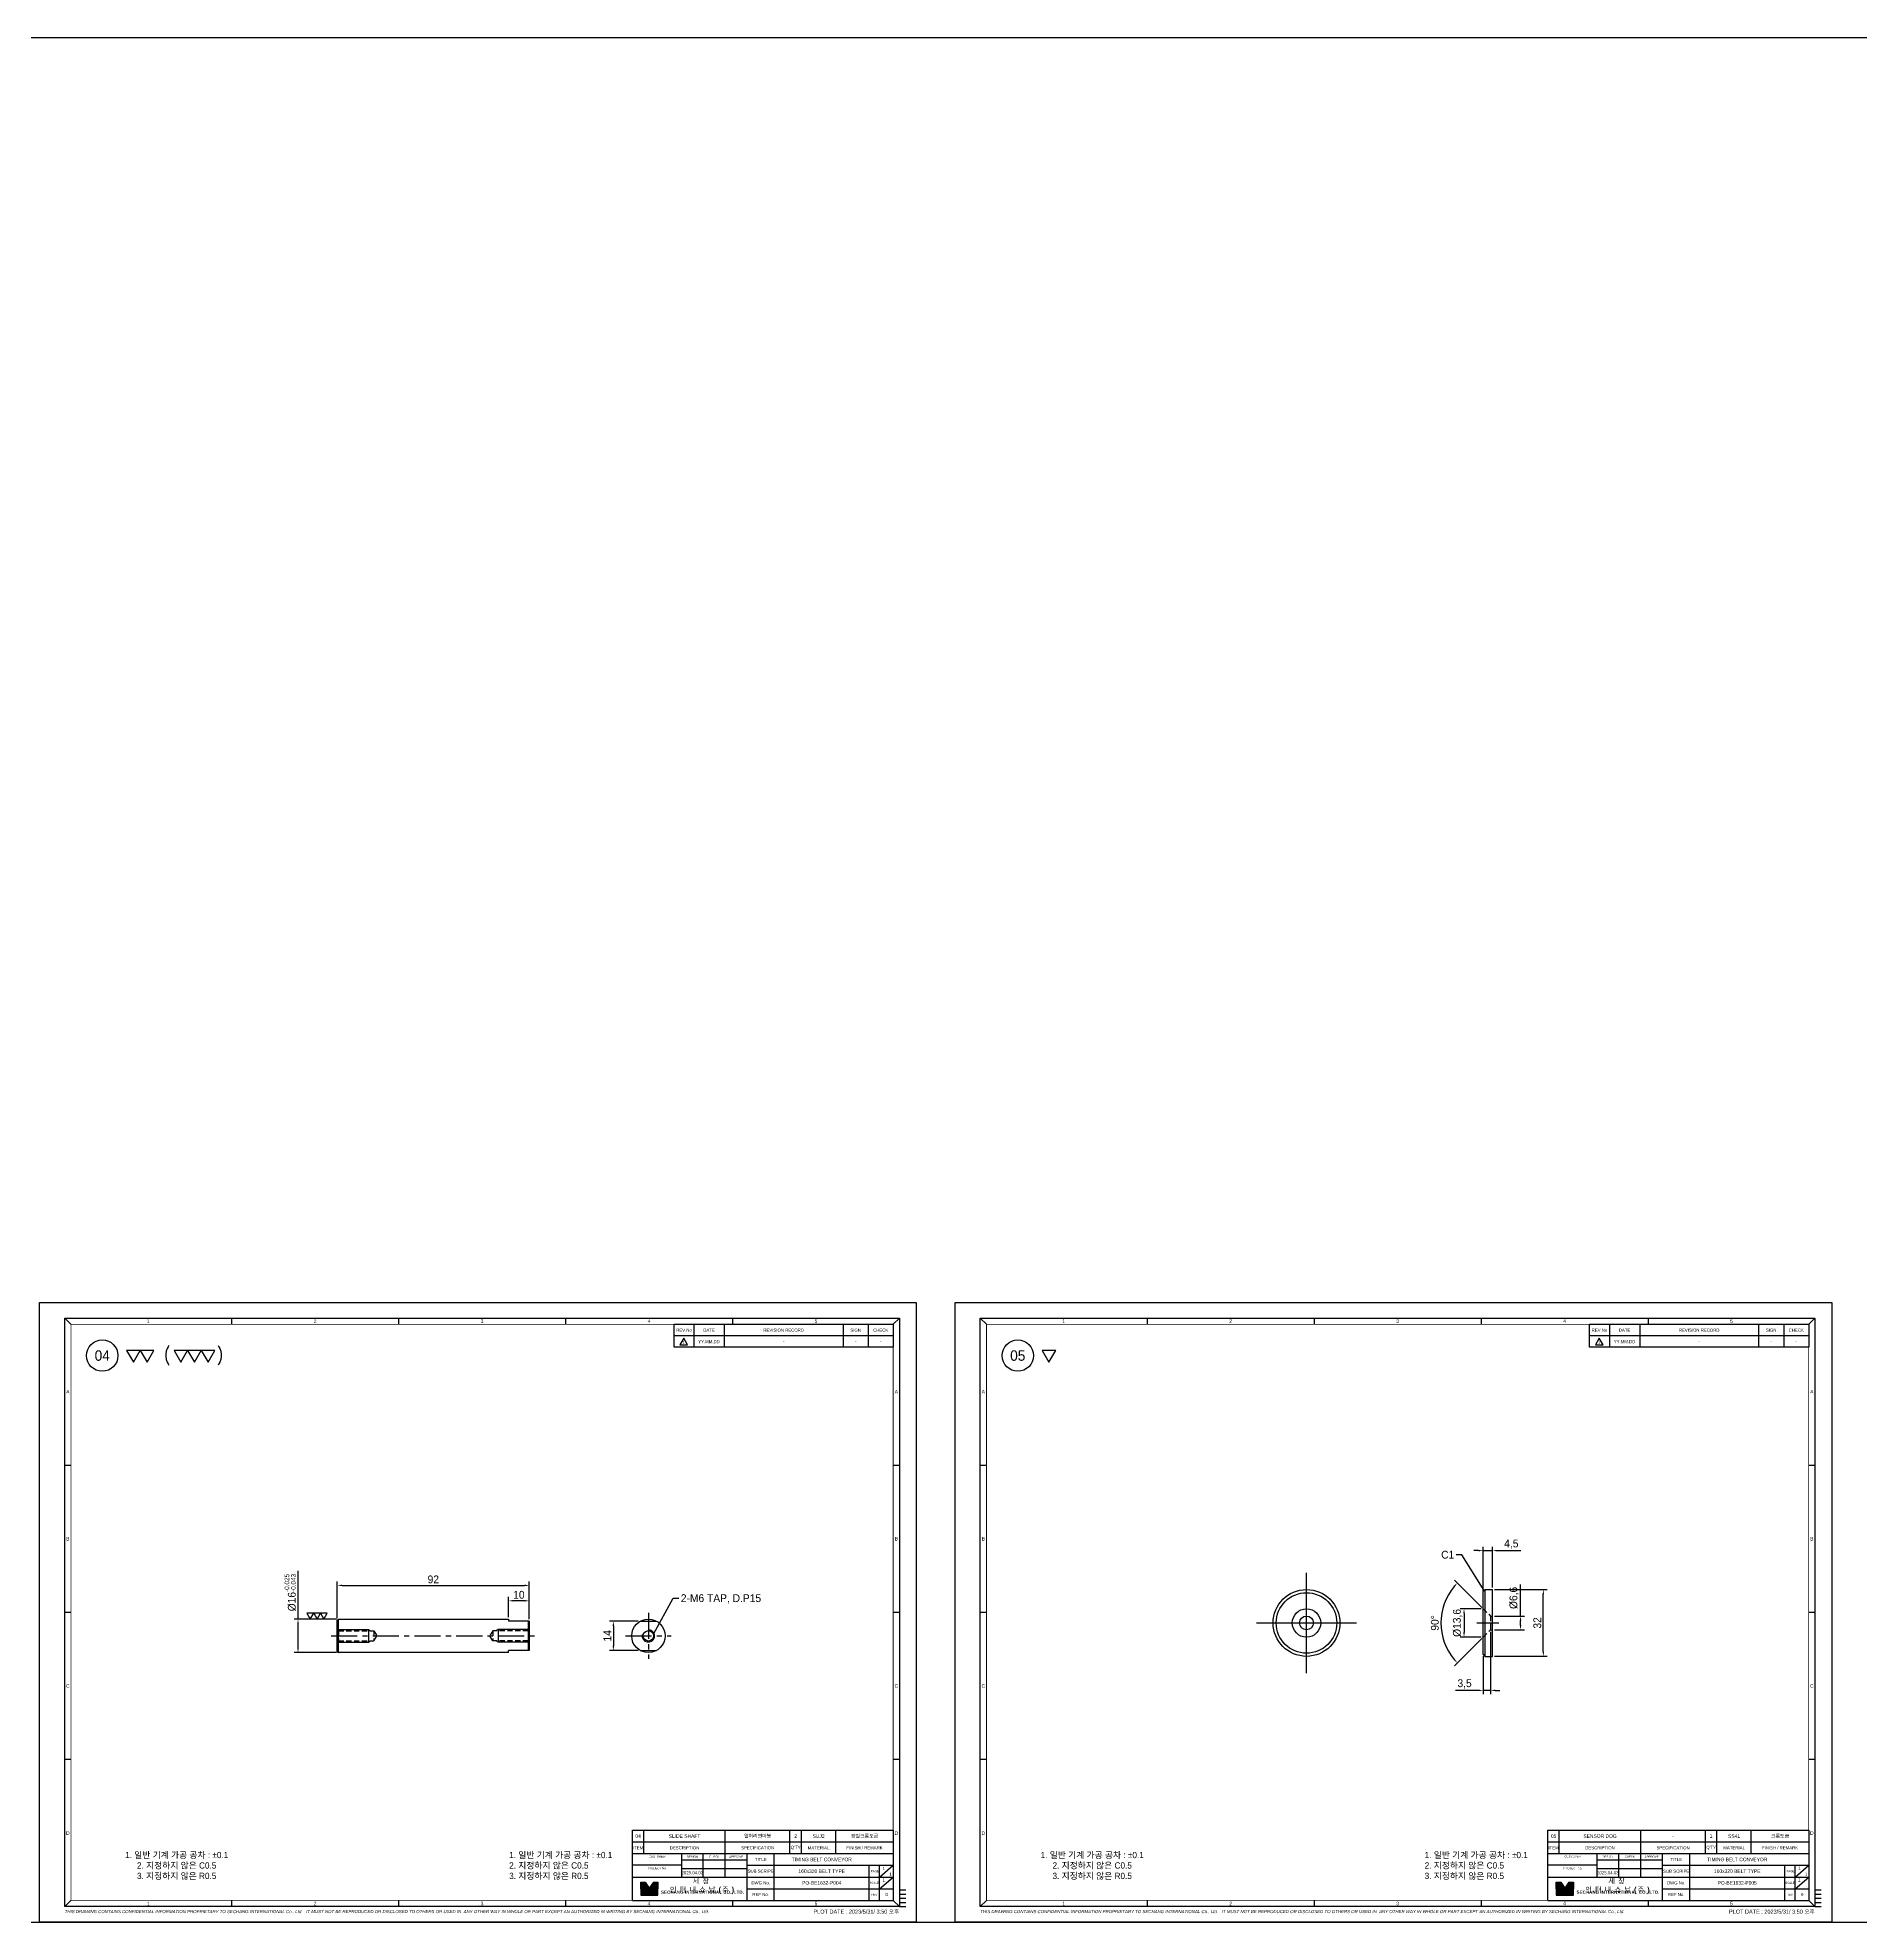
# Model space of a CAD drawing. Header units: inches. Extents: x 0 to 23821, y 0 to 11279.
# Drawn here: x 18356 to 19230, y 7288 to 8191 of the extents above; entities that cross this region are included whole.
import ezdxf
from ezdxf.enums import TextEntityAlignment as Align

# ---------------------------------------------------------------- set-up
doc = ezdxf.new("R2010")
doc.units = ezdxf.units.IN
doc.header["$LTSCALE"] = 10
doc.header["$MEASUREMENT"] = 0
for name, pattern in [('CENTER', [2, 1.25, -0.25, 0.25, -0.25]), ('HIDDEN', [0.375, 0.25, -0.125]), ('PHANTOM', [2.5, 1.25, -0.25, 0.25, -0.25, 0.25, -0.25])]:
    doc.linetypes.add(name, pattern=pattern)
doc.layers.get('Defpoints').update_dxf_attribs({"color": 8})
for name, color, linetype in [('11', 1, 'CENTER'), ('22', 2, 'HIDDEN'), ('66', 6, 'PHANTOM'), ('CENTER LINE', 1, 'CENTER'), ('T', 3, 'Continuous'), ('THIN LINE', 3, 'Continuous')]:
    doc.layers.add(name, color=color, linetype=linetype)
doc.styles.add('ROMANS', font='romans.shx', dxfattribs={"width": 0.9, "bigfont": 'whgtxt.shx'})
doc.styles.add('SCI', font='')
doc.styles.get('SCI').set_extended_font_data('Gulim')
doc.dimstyles.new('SCH', dxfattribs={"dimtxt": 2.5, "dimasz": 2, "dimexe": 1.25, "dimexo": 0.625, "dimtad": 1, "dimdec": 8, "dimtxsty": 'SCI', "dimcen": 2.5, "dimclrd": 4, "dimclre": 4, "dimclrt": 7, "dimadec": 8, "dimazin": 2, "dimtfac": 1, "dimtdec": 8, "dimtmove": 0, "dimatfit": 3, "dimfxl": 1, "dimarcsym": 0})

# ---------------------------------------------------------------- blocks, each defined once
blk = doc.blocks.new('A$C5b8731fd')
for p, q in [((0, 0), (-2.3, -3.9)), ((2.3, -3.9), (0, 0)), ((-2.3, -3.9), (2.3, -3.9))]:
    blk.add_line(p, q)
blk = doc.blocks.new('*U638')
at = {"color": 2}
for points in [[(0, 0), (1.5, 2.6), (-1.5, 2.6)], [(3, 0), (4.5, 2.6), (1.5, 2.6)], [(10.49, 0), (11.99, 2.6), (8.99, 2.6)], [(13.49, 0), (14.99, 2.6), (11.99, 2.6)], [(16.49, 0), (17.99, 2.6), (14.99, 2.6)]]:
    blk.add_lwpolyline(points, close=True, dxfattribs=at)
at = {"color": 2, "style": 'ROMANS', "width": 0.8}
for s, p in [('(', (7.45, 1.73)), (')', (19.11, 1.73))]:
    blk.add_text(s, height=2.84, dxfattribs=at).set_placement(p, align=Align.MIDDLE_CENTER)
blk = doc.blocks.new('SECHANG TITLE')
h = blk.add_hatch(color=162)
h.dxf.hatch_style = 1
h.paths.add_polyline_path([(6.08, -25.11), (4.21, -25.11), (4.21, -27.9), (7.94, -27.9)])
h.paths.add_polyline_path([(12.06, -25.11), (10.19, -25.11), (8.33, -27.9), (12.06, -27.9)])
h.paths.add_polyline_path([(12.06, -28.1), (4.21, -28.1), (4.21, -30.89), (12.06, -30.89)])
at = {"color": 3}
for p, q in [((125, 0), (125, -33.6)), ((0, -5.6), (125, -5.6)), ((0, -33.6), (0, -5.6)), ((5.5, -11.2), (5.5, -5.6)), ((44.5, -22.4), (44.5, -5.6)), ((75.5, -11.2), (75.5, -5.6)), ((81, -11.2), (81, -5.6)), ((97.5, -11.2), (97.5, -5.6)), ((0, -11.2), (125, -11.2)), ((23.5, -16.8), (0, -16.8)), ((23.5, -11.2), (23.5, -22.4)), ((23.5, -14.2), (55, -14.2)), ((34, -22.4), (34, -11.2)), ((55, -33.6), (55, -11.2)), ((55, -16.8), (125, -16.8)), ((68, -33.6), (68, -11.2)), ((113.5, -33.6), (113.5, -16.8)), ((118.5, -22.4), (125, -16.8)), ((118.5, -33.6), (118.5, -16.8)), ((0, -22.4), (125, -22.4)), ((23.5, -18.3), (55, -18.3)), ((118.5, -28), (125, -22.4)), ((0, -33.6), (125, -33.6)), ((55, -28), (125, -28))]:
    blk.add_line(p, q, dxfattribs=at)
for p, q in [((4, -28), (4, -24.9)), ((4, -24.9), (6.19, -24.9)), ((4.21, -27.9), (4.21, -25.11)), ((4.21, -25.11), (6.08, -25.11)), ((6.08, -25.11), (7.94, -27.9)), ((6.19, -24.9), (8.13, -27.81)), ((10.08, -24.9), (8.13, -27.81)), ((10.19, -25.11), (8.33, -27.9)), ((10.08, -24.9), (12.27, -24.9)), ((10.19, -25.11), (12.06, -25.11)), ((12.06, -25.11), (12.06, -27.9)), ((12.27, -24.9), (12.27, -28)), ((4, -28), (4, -31.1)), ((4, -31.1), (12.27, -31.1)), ((7.94, -27.9), (4.21, -27.9)), ((12.06, -28.1), (4.21, -28.1)), ((4.21, -28.1), (4.21, -30.89)), ((4.21, -30.89), (12.06, -30.89)), ((12.06, -27.9), (8.33, -27.9)), ((12.06, -30.89), (12.06, -28.1)), ((12.27, -31.1), (12.27, -28))]:
    blk.add_line(p, q)
at = {"attachment_point": 5, "style": 'SCI'}
for s, insert, char_height, width in [('ITEM', (2.75, -8.4), 1.5, 5.5), ('DESCRIPTION', (25, -8.4), 1.5, 39), ('SPECIFICATION', (60, -8.4), 1.5, 31), ("Q'TY", (78.25, -8.4), 1.5, 5.5), ('MATERIAL', (89.25, -8.4), 1.5, 16.5), ('FINISH / REMARK', (111.25, -8.4), 1.5, 27.5), (' PROJECT No.', (11.75, -18.2), 1, 23.5), (' CUSTOMER', (11.75, -12.6), 1, 23.5), ('DESIGN', (28.75, -12.7), 1, 10.5), ('CHECK', (39.25, -12.7), 1, 10.5), ('APPROVE', (49.75, -12.7), 1, 10.5), ('TITLE', (61.5, -14), 1.5, 13), ('{\\fGulim|b1|i0|c129|p50;\\T1.45;세창 인터내쇼날(주)}', (33.63, -26.75), 2.5, 38.7333), ('SUB SCRIPE', (61.5, -19.6), 1.5, 13), ('DWG No.', (61.5, -25.2), 1.5, 13), ('SCALE', (116, -25.2), 1, 5), (' PAGE', (116, -19.6), 1, 5), ('{\\fGulim|b1|i0|c129|p50;\\T1.05;SECHANG INTERNATIONAL CO., LTD.}', (33.63, -29.85), 1.5, 38.7333), ('REF No.', (61.5, -30.8), 1.5, 13), ('REV', (116, -30.8), 1, 5)]:
    blk.add_mtext(s, dxfattribs=dict(at, insert=insert, char_height=char_height, width=width))
blk = doc.blocks.new('SECHANG REV')
at = {"color": 7}
blk.add_line((-52.5, 0), (-52.5, 5.5), dxfattribs=at)
blk.add_line((52.5, 0), (-52.5, 0))
at = {"color": 3}
for p, q in [((-43, 5.5), (-43, 0)), ((-28.5, 5.5), (-28.5, 0)), ((28.5, 5.5), (28.5, 0)), ((40.5, 5.5), (40.5, 0)), ((52.5, 5.5), (52.5, 0))]:
    blk.add_line(p, q, dxfattribs=at)
blk = doc.blocks.new('SECHANG A3')
at = {"color": 2}
for p, q in [((-198, 289.5), (-195, 286.5)), ((-118, 289.5), (-118, 286.5)), ((-38, 289.5), (-38, 286.5)), ((42, 289.5), (42, 286.5)), ((122, 289.5), (122, 286.5)), ((202, 289.5), (199, 286.5)), ((-195, 10.5), (-198, 7.5)), ((-118, 10.5), (-118, 7.5)), ((-38, 10.5), (-38, 7.5)), ((42, 10.5), (42, 7.5)), ((122, 10.5), (122, 7.5)), ((199, 10.5), (202, 7.5))]:
    blk.add_line(p, q, dxfattribs=at)
at = {"color": 3}
blk.add_line((94, 286.5), (199, 286.5), dxfattribs=at)
for p, q in [((-198, 219), (-195, 219)), ((199, 219), (202, 219)), ((-195, 148.5), (-198, 148.5)), ((202, 148.5), (199, 148.5)), ((-195, 78), (-198, 78)), ((202, 78), (199, 78)), ((202, 15.5), (205, 15.5))]:
    blk.add_line(p, q)
at = {"color": 1}
blk.add_lwpolyline([(-210, 297), (210, 297), (210, 0), (-210, 0)], close=True, dxfattribs=at)
at = {"color": 2}
blk.add_lwpolyline([(-198, 289.5), (202, 289.5), (202, 7.5), (-198, 7.5)], close=True, dxfattribs=at)
at = {"const_width": 0.4}
blk.add_lwpolyline([(-195, 286.5), (199, 286.5), (199, 10.5), (-195, 10.5)], close=True, dxfattribs=at)
at = {"layer": '11', "ltscale": 5}
blk.add_line((202, 11.5), (205, 11.5), dxfattribs=at)
at = {"layer": '22', "ltscale": 5}
blk.add_line((202, 13.5), (205, 13.5), dxfattribs=at)
at = {"layer": '66', "ltscale": 3}
blk.add_line((202, 9.5), (205, 9.5), dxfattribs=at)
at = {"layer": 'T'}
blk.add_line((202, 7.5), (205, 7.5), dxfattribs=at)
for name, p in [('SECHANG REV', (146.5, 281)), ('SECHANG TITLE', (74, 44.1))]:
    blk.add_blockref(name, p)
at = {"linetype": 'Continuous', "style": 'SCI'}
blk.add_text('PLOT DATE : 2023/5/31/ 3:50 오후', height=1.92, dxfattribs=at).set_placement((201.86, 4.16), align=Align.RIGHT)
at = {"color": 2, "style": 'SCI'}
for s, insert, char_height, width, attachment_point in [('1', (-158, 288), 1.7, 80, 5), ('2', (-78, 288), 1.7, 80, 5), ('3', (2, 288), 1.7, 80, 5), ('4', (82, 288), 1.7, 80, 5), ('5', (162, 288), 1.7, 80, 5), ('A', (-196.5, 254.25), 1.7, 3, 5), ('A', (200.5, 254.25), 1.7, 3, 5), ('B', (-196.5, 183.75), 1.7, 3, 5), ('B', (200.5, 183.75), 1.7, 3, 5), ('C', (-196.5, 113.25), 1.7, 3, 5), ('C', (200.5, 113.25), 1.7, 3, 5), ('D', (-196.5, 42.75), 1.7, 3, 5), ('D', (200.5, 42.75), 1.7, 3, 5), ('1. 일반 기계 가공 공차 : ±0.1\\P2. 지정하지 않은 C0.5\\P3. 지정하지 않은 R0.5', (14.98, 27.07), 3, 83.5818, 4), ('TIMING BELT CONVEYOR', (164.75, 30.1), 1.7, 45.5, 5), ('2025.04.03', (102.75, 23.75), 1.5, 10.5, 5), ('\\pi1.42726;1', (195.75, 23.1), 1.5, 3.25, 4), ('1', (-158, 9), 1.7, 80, 5), ('2', (-78, 9), 1.7, 80, 5), ('3', (2, 9), 1.7, 80, 5), ('4', (82, 9), 1.7, 80, 5), ('5', (162, 9), 1.7, 80, 5)]:
    blk.add_mtext(s, dxfattribs=dict(at, insert=insert, char_height=char_height, width=width, attachment_point=attachment_point))
at = {"char_height": 1.5, "attachment_point": 5, "style": 'SCI'}
for s, insert, width in [('REV.No', (98.75, 283.7), 9.5), ('DATE', (110.75, 283.7), 14.5), ('REVISION RECORD', (146.5, 283.7), 57), ('SIGN', (181, 283.7), 12), ('CHECK', (193, 283.7), 12)]:
    blk.add_mtext(s, dxfattribs=dict(at, insert=insert, width=width))
at = {"color": 3, "insert": (-198, 5), "char_height": 1.5, "width": 400.0238, "attachment_point": 4, "style": 'SCI'}
blk.add_mtext('{\\fArial|b0|i1|c0|p34;THIS DRAWING CONTAINS CONFIDENTIAL INFORMATION PROPRIETARY TO SECHANG INTERNATIONAL Co., Ltd.   IT MUST NOT BE REPRODUCED OR DISCLOSED TO OTHERS OR USED IN  ANY OTHER WAY IN WHOLE OR PART EXCEPT AN AUTHORIZED IN WRITING BY SECHANG INTERNATIONAL Co., Ltd.  }', dxfattribs=at)
blk = doc.blocks.new('A$C22515e4a')
at = {"color": 3}
for p, q in [((0, 0), (125, 0)), ((0, -5.6), (0, 0)), ((5.5, -5.6), (5.5, 0)), ((44.5, -5.6), (44.5, 0)), ((75.5, -5.6), (75.5, 0)), ((81, -5.6), (81, 0)), ((97.5, -5.6), (97.5, 0)), ((125, 0), (125, -5.6))]:
    blk.add_line(p, q, dxfattribs=at)
blk = doc.blocks.new('A$C0A0A7495')
for p, q in [((-3.87, 7), (3.87, 7)), ((-3.87, -7), (3.87, -7))]:
    blk.add_line(p, q)
for radius in [8, 2.5]:
    blk.add_circle((0, 0), radius)
at = {"layer": 'CENTER LINE'}
for p, q in [((0, 11), (0, -11)), ((-11, 0), (11, 0))]:
    blk.add_line(p, q, dxfattribs=at)
at = {"layer": 'THIN LINE'}
blk.add_arc((0, 0), 3, 169.18641, 77.47811, dxfattribs=at)
blk = doc.blocks.new('A$C1BFC010E')
for p, q in [((0, 7.5), (0.5, 8)), ((0, -7.5), (0, 7.5)), ((0.5, 8), (82, 8)), ((0.5, -8), (0.5, 8)), ((82, 8), (82, 7)), ((92, 7), (82, 7)), ((91.5, 7), (91.5, -7)), ((92, 7), (92, -7)), ((0, -7.5), (0.5, -8)), ((82, -8), (0.5, -8)), ((92, -7), (82, -7)), ((82, -8), (82, -7))]:
    blk.add_line(p, q)
at = {"layer": '11'}
blk.add_line((-3, 0), (95, 0), dxfattribs=at)
at = {"layer": '22'}
for p, q in [((0, 3), (0.54, 2.46)), ((0.54, 2.46), (0.54, -2.46)), ((0.54, 2.46), (17.46, 2.46)), ((17.46, 2.46), (17.46, -2.46)), ((17.46, 2.46), (18.88, 0)), ((17.46, -2.46), (18.88, 0)), ((74.54, 2.46), (73.12, 0)), ((74.54, -2.46), (73.12, 0)), ((74.54, 2.46), (74.54, -2.46)), ((91.46, 2.46), (74.54, 2.46)), ((92, 3), (91.46, 2.46)), ((91.46, 2.46), (91.46, -2.46)), ((0, -3), (0.54, -2.46)), ((0.54, -2.46), (17.46, -2.46)), ((91.46, -2.46), (74.54, -2.46)), ((92, -3), (91.46, -2.46))]:
    blk.add_line(p, q, dxfattribs=at)
at = {"layer": 'T'}
for p, q in [((0, 3), (15, 3)), ((15, 3), (15, -3)), ((15, 3), (15.94, 2.46)), ((77, 3), (76.06, 2.46)), ((77, 3), (77, -3)), ((92, 3), (77, 3)), ((0, -3), (15, -3)), ((15, -3), (15.94, -2.46)), ((77, -3), (76.06, -2.46)), ((92, -3), (77, -3))]:
    blk.add_line(p, q, dxfattribs=at)
blk = doc.blocks.new('*D1789')
at = {"color": 4, "lineweight": -2, "transparency": 16777216}
for p, q in [((18481.04, 7432.88), (18481.04, 7456.07)), ((18499.43, 7432.88), (18479.16, 7432.88)), ((18481.04, 7419.13), (18481.04, 7430.63)), ((18499.43, 7416.88), (18479.16, 7416.88))]:
    blk.add_line(p, q, dxfattribs=at)
at = {"color": 4, "transparency": 16777216}
for points in [[(18480.66, 7430.63), (18481.41, 7430.63), (18481.04, 7432.88)], [(18480.66, 7419.13), (18481.41, 7419.13), (18481.04, 7416.88)]]:
    blk.add_solid(points, dxfattribs=at)
at = {"layer": 'Defpoints', "color": 0, "transparency": 16777216}
for p in [(18481.04, 7432.88), (18500.36, 7432.88), (18500.36, 7416.88)]:
    blk.add_point(p, dxfattribs=at)
at = {"color": 7, "transparency": 16777216, "insert": (18477.32, 7445.6), "char_height": 3.75, "attachment_point": 5, "rotation": 90, "style": 'SCI'}
blk.add_mtext('%%c16{\\H0.59x;\\S-0.025^ -0.043;}', dxfattribs=at)
blk = doc.blocks.new('*D1790')
at = {"color": 4, "lineweight": -2, "transparency": 16777216}
for p, q in [((18499.86, 7433.31), (18499.86, 7450.92)), ((18502.11, 7449.04), (18589.61, 7449.04)), ((18591.86, 7432.81), (18591.86, 7450.92))]:
    blk.add_line(p, q, dxfattribs=at)
at = {"color": 4, "transparency": 16777216}
for points in [[(18502.11, 7449.42), (18502.11, 7448.67), (18499.86, 7449.04)], [(18589.61, 7449.42), (18589.61, 7448.67), (18591.86, 7449.04)]]:
    blk.add_solid(points, dxfattribs=at)
at = {"layer": 'Defpoints', "color": 0, "transparency": 16777216}
for p in [(18591.86, 7449.04), (18499.86, 7432.38), (18591.86, 7431.88)]:
    blk.add_point(p, dxfattribs=at)
at = {"color": 7, "transparency": 16777216, "insert": (18545.86, 7451.9), "char_height": 3.75, "attachment_point": 5, "style": 'SCI'}
blk.add_mtext('92', dxfattribs=at)
blk = doc.blocks.new('*D1791')
at = {"color": 4, "lineweight": -2, "transparency": 16777216}
for p, q in [((18644.09, 7431.88), (18630.25, 7431.88)), ((18632.12, 7429.63), (18632.12, 7420.13)), ((18644.09, 7417.88), (18630.25, 7417.88))]:
    blk.add_line(p, q, dxfattribs=at)
at = {"color": 4, "transparency": 16777216}
for points in [[(18631.75, 7429.63), (18632.5, 7429.63), (18632.12, 7431.88)], [(18631.75, 7420.13), (18632.5, 7420.13), (18632.12, 7417.88)]]:
    blk.add_solid(points, dxfattribs=at)
at = {"layer": 'Defpoints', "color": 0, "transparency": 16777216}
for p in [(18645.03, 7431.88), (18632.12, 7417.88), (18645.03, 7417.88)]:
    blk.add_point(p, dxfattribs=at)
at = {"color": 7, "transparency": 16777216, "insert": (18629.26, 7424.88), "char_height": 3.75, "attachment_point": 5, "rotation": 90, "style": 'SCI'}
blk.add_mtext('14', dxfattribs=at)
blk = doc.blocks.new('*D1792')
at = {"color": 4, "lineweight": -2, "transparency": 16777216}
for p, q in [((18581.86, 7433.81), (18581.86, 7443.53)), ((18589.61, 7441.65), (18584.11, 7441.65)), ((18591.86, 7432.81), (18591.86, 7443.53))]:
    blk.add_line(p, q, dxfattribs=at)
at = {"color": 4, "transparency": 16777216}
for points in [[(18584.11, 7442.03), (18584.11, 7441.28), (18581.86, 7441.65)], [(18589.61, 7442.03), (18589.61, 7441.28), (18591.86, 7441.65)]]:
    blk.add_solid(points, dxfattribs=at)
at = {"layer": 'Defpoints', "color": 0, "transparency": 16777216}
for p in [(18581.86, 7441.65), (18581.86, 7432.88), (18591.86, 7431.88)]:
    blk.add_point(p, dxfattribs=at)
at = {"color": 7, "transparency": 16777216, "insert": (18586.86, 7444.52), "char_height": 3.75, "attachment_point": 5, "style": 'SCI'}
blk.add_mtext('10', dxfattribs=at)
blk = doc.blocks.new('*U637')
at = {"color": 2}
for points in [[(0, 0), (1.5, 2.6), (-1.5, 2.6)], [(3, 0), (4.5, 2.6), (1.5, 2.6)], [(6, 0), (7.5, 2.6), (4.5, 2.6)]]:
    blk.add_lwpolyline(points, close=True, dxfattribs=at)
blk = doc.blocks.new('*U568')
at = {"color": 2}
blk.add_lwpolyline([(0, 0), (1.5, 2.6), (-1.5, 2.6)], close=True, dxfattribs=at)
blk = doc.blocks.new('A$C1AA166CC')
for p, q in [((-4.5, 15), (-3.5, 16)), ((-4.5, -15), (-4.5, 15)), ((-3.5, 16), (0, 16)), ((-3.5, -16), (-3.5, 16)), ((0, -16), (0, 16)), ((-3.5, -16), (-4.5, -15)), ((-3.5, -16), (0, -16))]:
    blk.add_line(p, q)
at = {"layer": '11'}
blk.add_line((-7.5, 0), (3, 0), dxfattribs=at)
at = {"layer": '22'}
for p, q in [((-4.5, 6.8), (-1, 3.3)), ((-1, 3.3), (-1, -3.3)), ((-1, 3.3), (0, 3.3)), ((-4.5, -6.8), (-1, -3.3)), ((-1, -3.3), (0, -3.3))]:
    blk.add_line(p, q, dxfattribs=at)
blk = doc.blocks.new('MDCSM6', base_point=(37294.53, 23455.18))
at = {"color": 7, "linetype": 'Continuous'}
for radius in [6.8, 3.3]:
    blk.add_circle((37294.53, 23455.18), radius, dxfattribs=at)
at = {"layer": 'CENTER LINE', "ltscale": 3.06}
for p, q in [((37294.53, 23444.98), (37294.53, 23465.38)), ((37284.33, 23455.18), (37304.73, 23455.18))]:
    blk.add_line(p, q, dxfattribs=at)
blk = doc.blocks.new('A$C445867D0')
for radius in [16, 14.5]:
    blk.add_circle((0, 0), radius)
at = {"layer": 'CENTER LINE', "ltscale": 7.2}
for p, q in [((0, -24), (0, 24)), ((-24, 0), (24, 0))]:
    blk.add_line(p, q, dxfattribs=at)
blk.add_blockref('MDCSM6', (0, 0))
blk = doc.blocks.new('*D1793')
at = {"color": 4, "lineweight": -2, "transparency": 16777216}
for p, q in [((19054.37, 7447.06), (19079.62, 7447.06)), ((19077.74, 7417.31), (19077.74, 7444.81)), ((19054.37, 7415.06), (19079.62, 7415.06))]:
    blk.add_line(p, q, dxfattribs=at)
at = {"color": 4, "transparency": 16777216}
for points in [[(19077.37, 7444.81), (19078.12, 7444.81), (19077.74, 7447.06)], [(19077.37, 7417.31), (19078.12, 7417.31), (19077.74, 7415.06)]]:
    blk.add_solid(points, dxfattribs=at)
at = {"layer": 'Defpoints', "color": 0, "transparency": 16777216}
for p in [(19053.44, 7447.06), (19077.74, 7447.06), (19053.44, 7415.06)]:
    blk.add_point(p, dxfattribs=at)
at = {"color": 7, "transparency": 16777216, "insert": (19074.88, 7431.06), "char_height": 3.75, "attachment_point": 5, "rotation": 90, "style": 'SCI'}
blk.add_mtext('32', dxfattribs=at)
blk = doc.blocks.new('*D1720')
at = {"color": 4, "lineweight": -2, "transparency": 16777216}
for p, q in [((19048.94, 7446.49), (19048.94, 7467.57)), ((19053.44, 7447.99), (19053.44, 7467.57)), ((19046.69, 7465.69), (19044.44, 7465.69)), ((19048.94, 7465.69), (19053.44, 7465.69)), ((19055.69, 7465.69), (19066.89, 7465.69))]:
    blk.add_line(p, q, dxfattribs=at)
at = {"color": 4, "transparency": 16777216}
for points in [[(19046.69, 7466.07), (19046.69, 7465.32), (19048.94, 7465.69)], [(19055.69, 7466.07), (19055.69, 7465.32), (19053.44, 7465.69)]]:
    blk.add_solid(points, dxfattribs=at)
at = {"layer": 'Defpoints', "color": 0, "transparency": 16777216}
for p in [(19053.44, 7465.69), (19048.94, 7445.56), (19053.44, 7447.06)]:
    blk.add_point(p, dxfattribs=at)
at = {"color": 7, "transparency": 16777216, "insert": (19062.41, 7468.79), "char_height": 3.75, "attachment_point": 5, "style": 'SCI'}
blk.add_mtext('4,5', dxfattribs=at)
blk = doc.blocks.new('*D1794')
at = {"color": 4, "lineweight": -2, "transparency": 16777216}
for p, q in [((19066.83, 7434.36), (19066.83, 7449.5)), ((19054.37, 7434.36), (19068.7, 7434.36)), ((19066.83, 7430.01), (19066.83, 7432.11)), ((19054.37, 7427.76), (19068.7, 7427.76))]:
    blk.add_line(p, q, dxfattribs=at)
at = {"color": 4, "transparency": 16777216}
for points in [[(19066.45, 7432.11), (19067.2, 7432.11), (19066.83, 7434.36)], [(19066.45, 7430.01), (19067.2, 7430.01), (19066.83, 7427.76)]]:
    blk.add_solid(points, dxfattribs=at)
at = {"layer": 'Defpoints', "color": 0, "transparency": 16777216}
for p in [(19053.44, 7434.36), (19066.83, 7434.36), (19053.44, 7427.76)]:
    blk.add_point(p, dxfattribs=at)
at = {"color": 7, "transparency": 16777216, "insert": (19063.74, 7443.05), "char_height": 3.75, "attachment_point": 5, "rotation": 90, "style": 'SCI'}
blk.add_mtext('%%c6,6', dxfattribs=at)
blk = doc.blocks.new('*D1795')
at = {"color": 4, "lineweight": -2, "transparency": 16777216}
for p, q in [((19048, 7437.86), (19037.87, 7437.86)), ((19039.75, 7435.61), (19039.75, 7426.51)), ((19048, 7424.26), (19037.87, 7424.26))]:
    blk.add_line(p, q, dxfattribs=at)
at = {"color": 4, "transparency": 16777216}
for points in [[(19039.37, 7435.61), (19040.12, 7435.61), (19039.75, 7437.86)], [(19039.37, 7426.51), (19040.12, 7426.51), (19039.75, 7424.26)]]:
    blk.add_solid(points, dxfattribs=at)
at = {"layer": 'Defpoints', "color": 0, "transparency": 16777216}
for p in [(19048.94, 7437.86), (19039.75, 7424.26), (19048.94, 7424.26)]:
    blk.add_point(p, dxfattribs=at)
at = {"color": 7, "transparency": 16777216, "insert": (19036.65, 7431.06), "char_height": 3.75, "attachment_point": 5, "rotation": 90, "style": 'SCI'}
blk.add_mtext('%%c13,6', dxfattribs=at)
blk = doc.blocks.new('*D1796')
at = {"color": 4, "lineweight": -2, "transparency": 16777216}
for p, q in [((19052.44, 7426.82), (19052.44, 7396.86)), ((19048.94, 7415.12), (19048.94, 7396.86)), ((19046.69, 7398.73), (19035.59, 7398.73)), ((19052.44, 7398.73), (19048.94, 7398.73)), ((19054.69, 7398.73), (19056.94, 7398.73))]:
    blk.add_line(p, q, dxfattribs=at)
at = {"color": 4, "transparency": 16777216}
for points in [[(19046.69, 7399.11), (19046.69, 7398.36), (19048.94, 7398.73)], [(19054.69, 7399.11), (19054.69, 7398.36), (19052.44, 7398.73)]]:
    blk.add_solid(points, dxfattribs=at)
at = {"layer": 'Defpoints', "color": 0, "transparency": 16777216}
for p in [(19052.44, 7427.76), (19048.94, 7416.06), (19048.94, 7398.73)]:
    blk.add_point(p, dxfattribs=at)
at = {"color": 7, "transparency": 16777216, "insert": (19040.01, 7401.83), "char_height": 3.75, "attachment_point": 5, "style": 'SCI'}
blk.add_mtext('3,5', dxfattribs=at)
blk = doc.blocks.new('*D1797')
at = {"color": 4, "lineweight": -2, "transparency": 16777216}
for p, q in [((19048.27, 7438.52), (19035.24, 7451.55)), ((19048.27, 7423.59), (19035.24, 7410.56))]:
    blk.add_line(p, q, dxfattribs=at)
blk.add_arc((19055.74, 7431.06), 27.11, 139.75741, 220.24259, dxfattribs=at)
at = {"color": 4, "transparency": 16777216}
for points in [[(19034.77, 7448.82), (19035.32, 7448.31), (19036.57, 7450.22)], [(19035.32, 7413.8), (19034.77, 7413.29), (19036.57, 7411.89)]]:
    blk.add_solid(points, dxfattribs=at)
at = {"layer": 'Defpoints', "color": 0, "transparency": 16777216}
for p in [(19029.55, 7438.07), (19048.94, 7437.86), (19052.44, 7434.36), (19048.94, 7424.26), (19052.44, 7427.76)]:
    blk.add_point(p, dxfattribs=at)
at = {"color": 7, "transparency": 16777216, "insert": (19025.77, 7431.06), "char_height": 3.75, "attachment_point": 5, "rotation": 90, "style": 'SCI'}
blk.add_mtext('90°', dxfattribs=at)

msp = doc.modelspace()

# ---------------------------------------------------------------- linework, layer by layer
msp.add_lwpolyline([(16750, 7287.62955634), (20882.55034355, 7287.62955634), (20882.55034355, 8190.5429366), (16750, 8190.5429366)], close=True)
for centre in [(18387.22405823, 7559.12955634), (18825.90655892, 7559.12955634)]:
    msp.add_circle(centre, 7.5)

# ---------------------------------------------------------------- block references
for name, p in [('SECHANG A3', (18567.22405823, 7287.62955634)), ('SECHANG A3', (19005.90655892, 7287.62955634)), ('SECHANG REV', (18713.72405823, 7563.12955634)), ('SECHANG REV', (19152.40655892, 7563.12955634)), ('A$C445867D0', (18964.26944611, 7431.05565863)), ('A$C1AA166CC', (19053.4353005, 7431.05565863)), ('A$C22515e4a', (18641.22405823, 7331.72955634)), ('A$C22515e4a', (19079.90655892, 7331.72955634))]:
    msp.add_blockref(name, p)
for name, p, xscale, yscale, zscale in [('A$C5b8731fd', (18665.83309653, 7567.46235646), 0.7999999999999998, 0.7999999999999998, 0.7999999999999998), ('A$C5b8731fd', (19104.51559722, 7567.46235646), 0.7999999999999998, 0.7999999999999998, 0.7999999999999998), ('*U638', (18402.16625572, 7555.95161433), 2.16666666666689, 2.16666666666689, 2.16666666666689), ('*U568', (18840.84875641, 7555.95161433), 2.16666666666689, 2.16666666666689, 2.16666666666689), ('*U637', (18486.91073807, 7432.87535863), 1.083333333333445, 1.083333333333445, 1.083333333333445)]:
    msp.add_blockref(name, p, dxfattribs=dict(xscale=xscale, yscale=yscale, zscale=zscale))
at = {"ltscale": 0.5}
for name, p in [('A$C1BFC010E', (18499.86399814, 7424.87535863)), ('A$C0A0A7495', (18648.90334478, 7424.87535863))]:
    msp.add_blockref(name, p, dxfattribs=at)

# ---------------------------------------------------------------- texts
at = {"attachment_point": 5, "style": 'SCI'}
for s, insert, char_height, width in [('YY.MM.DD', (18677.97405823, 7565.82955634), 1.5, 14.5), ('YY.MM.DD', (19116.65655892, 7565.82955634), 1.5, 14.5), ('{\\fGulim|b0|i0|c129|p50;1}', (18665.83309653, 7565.51212706), 1.2, 3.6030894832), ('-', (18713.72405823, 7565.82955634), 1.5, 57), ('-', (18748.22405823, 7565.82955634), 1.5, 12), ('-', (18760.22405823, 7565.82955634), 1.5, 12), ('{\\fGulim|b0|i0|c129|p50;1}', (19104.51559722, 7565.51212706), 1.2, 3.6030894832), ('-', (19152.40655892, 7565.82955634), 1.5, 57), ('-', (19186.90655892, 7565.82955634), 1.5, 12), ('-', (19198.90655892, 7565.82955634), 1.5, 12)]:
    msp.add_mtext(s, dxfattribs=dict(at, insert=insert, char_height=char_height, width=width))
at = {"color": 2, "style": 'SCI'}
for s, insert, char_height, width, attachment_point in [('04', (18387.22405823, 7559.12955634), 5, 15, 5), ('05', (18825.90655892, 7559.12955634), 5, 15, 5), ('04', (18643.97405823, 7328.92955634), 1.7, 5.5, 5), ('SLIDE SHAFT', (18666.22405823, 7328.92955634), 1.7, 39, 5), ('열처리연마봉', (18701.22405823, 7328.92955634), 1.7, 31, 5), ('2', (18719.47405823, 7328.92955634), 1.7, 5.5, 5), ('SUJ2', (18730.47405823, 7328.92955634), 1.7, 16.5, 5), ('경질크롬도금', (18752.47405823, 7328.92955634), 1.7, 27.5, 5), ('05', (19082.65655892, 7328.92955634), 1.7, 5.5, 5), ('SENSOR DOG', (19104.90655892, 7328.92955634), 1.7, 39, 5), ('-', (19139.90655892, 7328.92955634), 1.7, 31, 5), ('1', (19158.15655892, 7328.92955634), 1.7, 5.5, 5), ('SS41', (19169.15655892, 7328.92955634), 1.7, 16.5, 5), ('크롬도금', (19191.15655892, 7328.92955634), 1.7, 27.5, 5), ('1. 일반 기계 가공 공차 : ±0.1\\P2. 지정하지 않은 C0.5\\P3. 지정하지 않은 R0.5', (18422.89012541, 7314.70075947), 3, 83.5818366287, 5), ('\\pi1.42726;1', (18759.72405823, 7313.52955634), 1.5, 3.25, 4), ('1. 일반 기계 가공 공차 : ±0.1\\P2. 지정하지 않은 C0.5\\P3. 지정하지 않은 R0.5', (18861.5726261, 7314.70075947), 3, 83.5818366287, 5), ('\\pi1.42726;1', (19198.40655892, 7313.52955634), 1.5, 3.25, 4), ('160x320 BELT TYPE', (18731.97405823, 7312.12955634), 1.7, 45.5, 5), ('PO-BE1632-P004', (18731.97405823, 7306.52955634), 1.7, 45.5, 5), ('\\pi1.42726;1', (18759.72405823, 7307.92955634), 1.5, 3.25, 4), ('160x320 BELT TYPE', (19170.65655892, 7312.12955634), 1.7, 45.5, 5), ('PO-BE1632-P005', (19170.65655892, 7306.52955634), 1.7, 45.5, 5), ('\\pi1.42726;1', (19198.40655892, 7307.92955634), 1.5, 3.25, 4), ('\\pi2.78862;0', (18759.72405823, 7300.92955634), 1.5, 6.5, 4), ('\\pi2.78862;0', (19198.40655892, 7300.92955634), 1.5, 6.5, 4)]:
    msp.add_mtext(s, dxfattribs=dict(at, insert=insert, char_height=char_height, width=width, attachment_point=attachment_point))
at = {"color": 7, "char_height": 3.75, "style": 'SCI'}
for s, insert, attachment_point in [('C1', (19035.06384953, 7461.82567693), 9), ('2-M6 TAP, D.P15', (18664.4811012, 7444.8101033), 1)]:
    msp.add_mtext(s, dxfattribs=dict(at, insert=insert, attachment_point=attachment_point))

# ---------------------------------------------------------------- dimensions: what is measured, and where the dimension line sits
for base, p1, p2, picture, middle in [((19053.4353005, 7465.69155441), (19048.9353005, 7445.55565863), (19053.4353005, 7447.05565863), '*D1720', (19062.41058346, 7468.78617824)), ((18591.8639981376, 7449.0445000924), (18499.8639981376, 7432.3753586297), (18591.8639981376, 7431.8753586297), '*D1790', (18545.8639981376, 7451.9044368434)), ((18581.8639981376, 7441.650792342), (18591.8639981376, 7431.8753586297), (18581.8639981376, 7432.8753586297), '*D1792', (18586.8639981376, 7444.5157224352)), ((19048.9353005, 7398.73405469), (19052.4353005, 7427.75565863), (19048.9353005, 7416.05565863), '*D1796', (19040.01494431, 7401.82618186))]:
    dim = msp.add_linear_dim(base=base, p1=p1, p2=p2, dimstyle='SCH', override={"dimscale": 1.5, "dimasz": 1.5})
    dim.commit()
    dim.dimension.update_dxf_attribs({"geometry": picture, "text_midpoint": middle})
for base, p1, p2, text, picture, middle in [((18481.0395538024, 7432.8753586297), (18500.3639981376, 7416.8753586297), (18500.3639981376, 7432.8753586297), '%%c<>{\\H0.59x;\\S-0.025^ -0.043;}', '*D1789', (18477.3235418184, 7445.5954734766)), ((19066.8277361779, 7434.3556586291), (19053.4353005044, 7427.7556586291), (19053.4353005044, 7434.3556586291), '%%c<>', '*D1794', (19063.7356090141, 7443.0533117582))]:
    dim = msp.add_linear_dim(base=base, p1=p1, p2=p2, angle=90, text=text, dimstyle='SCH', override={"dimscale": 1.5, "dimasz": 1.5})
    dim.commit()
    dim.dimension.update_dxf_attribs({"geometry": picture, "text_midpoint": middle})
dim = msp.add_angular_dim_2l(base=(19029.5532878314, 7438.0711077811), line1=((19048.9353005044, 7424.2556586291), (19052.4353005044, 7427.7556586291)), line2=((19048.9353005044, 7437.8556586291), (19052.4353005044, 7434.3556586291)), dimstyle='SCH', override={"dimscale": 1.5, "dimasz": 1.5})
dim.commit()
dim.dimension.update_dxf_attribs({"geometry": '*D1797', "text_midpoint": (19025.7697496778, 7431.0556586291)})
for base, p1, p2, picture, middle in [((19077.7403264476, 7447.0556586291), (19053.4353005044, 7415.0556586291), (19053.4353005044, 7447.0556586291), '*D1793', (19074.8803896966, 7431.0556586291)), ((18632.1241577706, 7417.8753586297), (18645.0303614385, 7431.8753586297), (18645.0303614385, 7417.8753586297), '*D1791', (18629.2592276774, 7424.8753586297))]:
    dim = msp.add_linear_dim(base=base, p1=p1, p2=p2, angle=90, dimstyle='SCH', override={"dimscale": 1.5, "dimasz": 1.5})
    dim.commit()
    dim.dimension.update_dxf_attribs({"geometry": picture, "text_midpoint": middle})
dim = msp.add_linear_dim(base=(19039.7476864754, 7424.2556586291), p1=(19048.9353005044, 7437.8556586291), p2=(19048.9353005044, 7424.2556586291), angle=90, text='%%c<>', dimstyle='SCH', override={"dimscale": 1.5, "dimasz": 1.5})
dim.commit()
dim.dimension.update_dxf_attribs({"geometry": '*D1795', "text_midpoint": (19039.7476864754, 7431.0556586291), "dimtype": 160})

# ---------------------------------------------------------------- leaders
at = {"annotation_type": 0, "has_hookline": 1}
for points, hookline_direction, text_width in [([(19049.4353005, 7446.55565863), (19038.76644673, 7463.70067693), (19036.00134953, 7463.70067693)], 1, 5.05825566), ([(18651.29282669, 7425.61046151), (18660.80325506, 7442.9351033), (18663.5436012, 7442.9351033)], 0, 41.77929427)]:
    msp.add_leader(points, dimstyle='SCH', override={"dimscale": 1.5, "dimasz": 1.5, "dimgap": 0.625, "dimtad": 0}, dxfattribs=dict(at, hookline_direction=hookline_direction, text_width=text_width))

doc.saveas('drawing.dxf')
